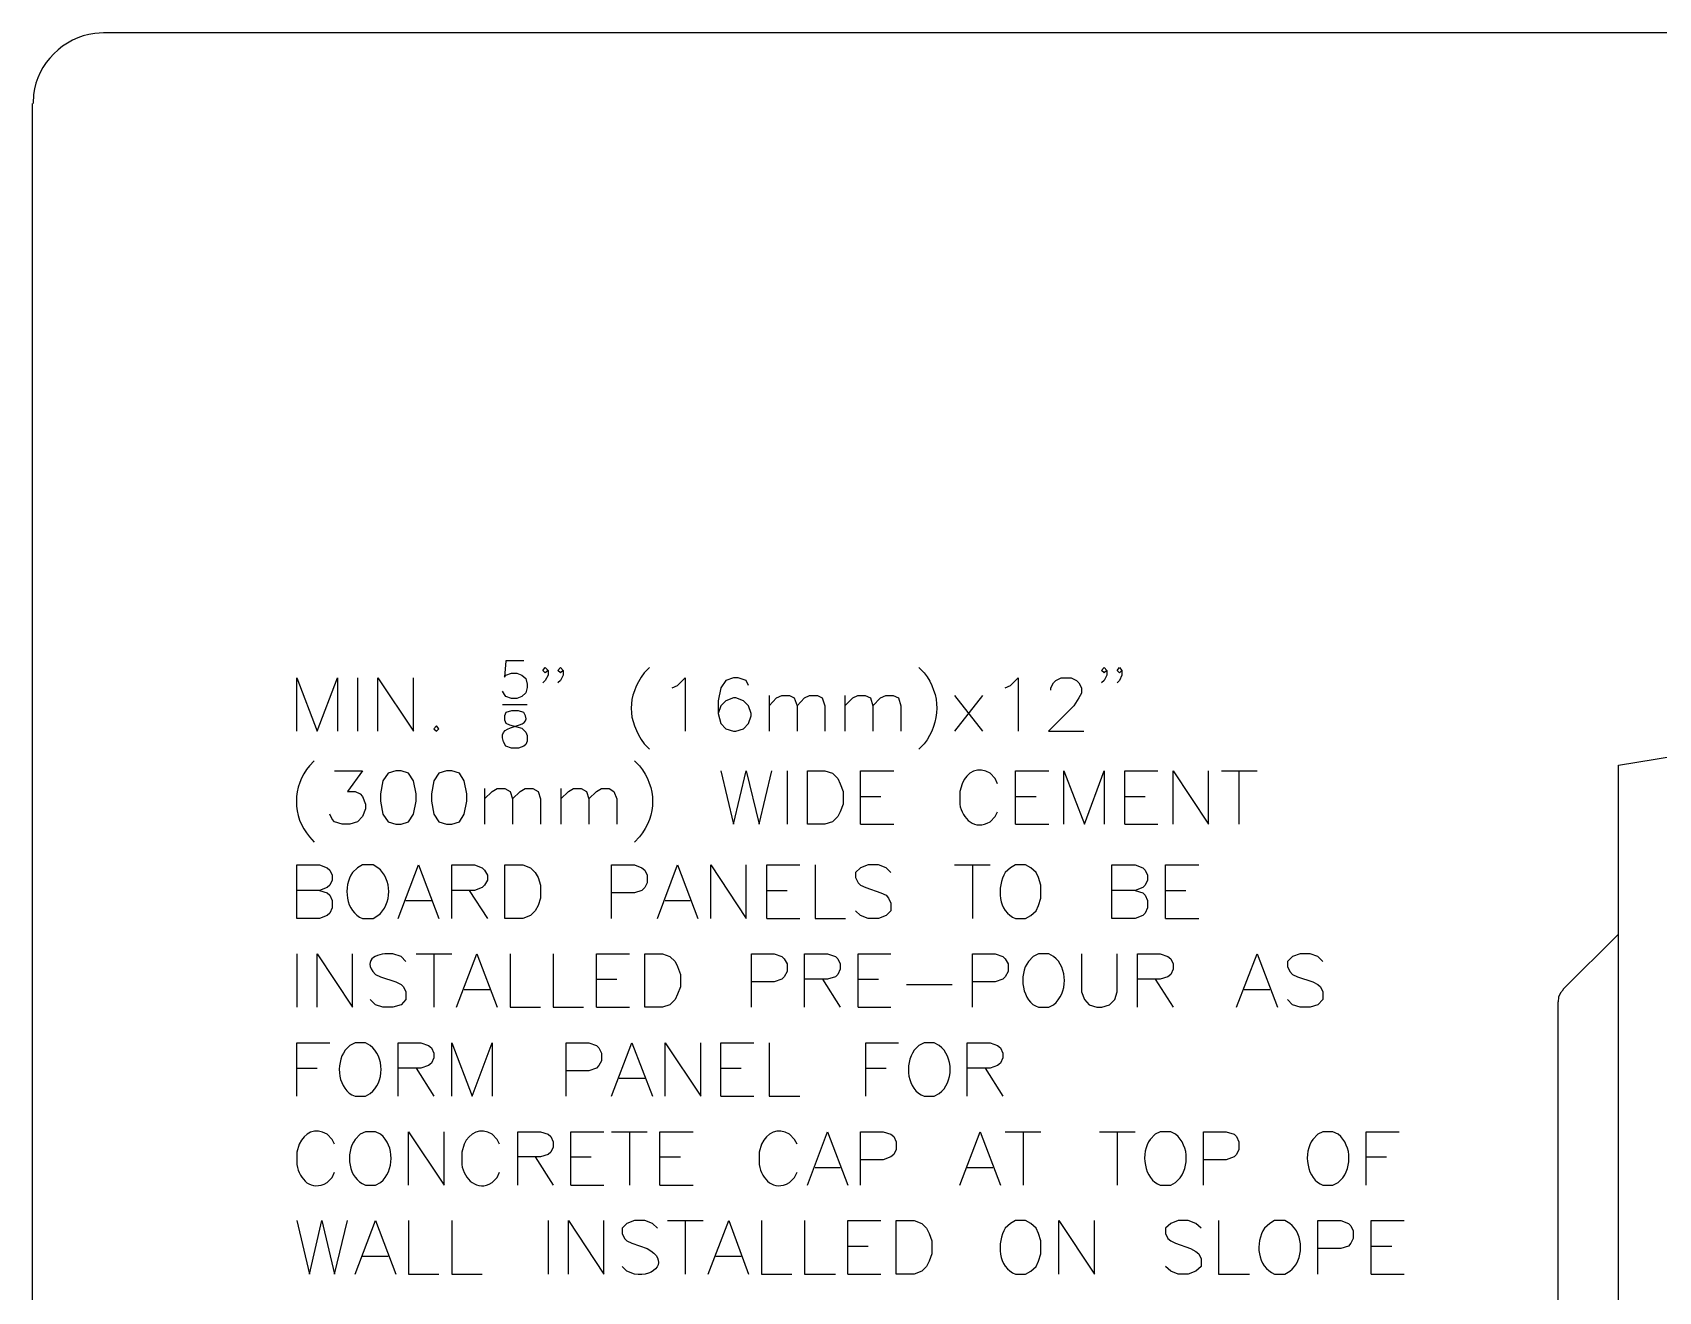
# Model space of a CAD drawing. Header units: millimetres. Extents: x 14 to 201, y 16 to 268.
# Drawn here: x 13.8 to 86.4, y 211.5 to 267.7 of the extents above; entities that cross this region are included whole.
import ezdxf

# ---------------------------------------------------------------- set-up
doc = ezdxf.new("R2010")
doc.units = ezdxf.units.MM
doc.layers.get('0').update_dxf_attribs({"linetype": 'CONTINUOUS'})

msp = doc.modelspace()

# ---------------------------------------------------------------- linework, layer by layer
at = {"color": 0}
for p, q in [((17.0174, 267.695), (16.6164, 267.674)), ((17.0174, 267.716), (198.121, 267.716)), ((13.8851, 264.943), (13.8644, 264.541)), ((13.8424, 55.4136), (13.8424, 264.541)), ((34.9677, 239.67), (34.9043, 238.951)), ((35.771, 239.67), (34.9677, 239.67)), ((25.6329, 236.538), (25.6329, 238.908)), ((25.6329, 238.908), (26.5424, 236.538)), ((26.5424, 236.538), (27.4533, 238.908)), ((27.4533, 238.908), (27.4533, 236.538)), ((28.3421, 238.908), (28.3421, 236.538)), ((29.253, 236.538), (29.253, 238.908)), ((29.253, 238.908), (30.8405, 236.538)), ((30.8405, 236.538), (30.8405, 238.908)), ((34.9043, 238.951), (34.9677, 239.034)), ((34.9677, 239.034), (35.2213, 239.12)), ((35.2213, 239.12), (35.4542, 239.12)), ((35.4542, 239.12), (35.687, 239.034)), ((35.687, 239.034), (35.8567, 238.887)), ((35.8567, 238.887), (35.9198, 238.633)), ((36.6187, 239.247), (36.7249, 239.373)), ((36.7249, 239.141), (36.6187, 239.247)), ((36.7249, 238.803), (36.6187, 238.697)), ((36.7249, 239.373), (36.8515, 239.247)), ((36.8515, 239.247), (36.7249, 239.141)), ((36.8515, 239.034), (36.7249, 238.803)), ((36.8515, 239.247), (36.8515, 239.034)), ((37.2953, 239.247), (37.4015, 239.373)), ((37.4015, 239.141), (37.2953, 239.247)), ((37.4015, 238.803), (37.2953, 238.697)), ((37.4015, 239.373), (37.5281, 239.247)), ((37.5281, 239.247), (37.4015, 239.141)), ((37.5281, 239.034), (37.4015, 238.803)), ((37.5281, 239.247), (37.5281, 239.034)), ((41.3812, 239.373), (41.1484, 239.141)), ((42.6297, 238.57), (42.9687, 238.908)), ((42.9687, 238.908), (42.9687, 236.538)), ((44.789, 238.803), (44.5562, 238.464)), ((45.128, 238.908), (44.789, 238.803)), ((45.339, 238.908), (45.128, 238.908)), ((45.6985, 238.803), (45.339, 238.908)), ((45.8047, 238.57), (45.6985, 238.803)), ((53.4031, 239.373), (53.636, 239.141)), ((57.489, 238.57), (57.828, 238.908)), ((57.828, 238.908), (57.828, 236.538)), ((59.4155, 238.697), (59.5203, 238.803)), ((59.5203, 238.803), (59.7531, 238.908)), ((59.7531, 238.908), (60.1984, 238.908)), ((60.1984, 238.908), (60.4312, 238.803)), ((60.4312, 238.803), (60.5374, 238.697)), ((61.5527, 239.247), (61.6797, 239.373)), ((61.6797, 239.141), (61.5527, 239.247)), ((61.6797, 238.803), (61.5527, 238.697)), ((61.6797, 239.373), (61.7859, 239.247)), ((61.7859, 239.247), (61.6797, 239.141)), ((61.7859, 239.034), (61.6797, 238.803)), ((61.7859, 239.247), (61.7859, 239.034)), ((62.2515, 239.247), (62.3577, 239.373)), ((62.3577, 239.141), (62.2515, 239.247)), ((62.3577, 238.803), (62.2515, 238.697)), ((62.3577, 239.373), (62.4625, 239.247)), ((62.4625, 239.247), (62.3577, 239.141)), ((62.4625, 239.034), (62.3577, 238.803)), ((62.4625, 239.247), (62.4625, 239.034)), ((34.9043, 238.168), (34.8189, 238.315)), ((34.9677, 238.082), (34.9043, 238.168)), ((35.2213, 237.998), (34.9677, 238.082)), ((35.687, 238.082), (35.4542, 237.998)), ((35.8567, 238.252), (35.687, 238.082)), ((35.9198, 238.485), (35.8567, 238.252)), ((35.9198, 238.633), (35.9198, 238.485)), ((42.3968, 238.464), (42.6297, 238.57)), ((44.5562, 238.464), (44.45, 237.892)), ((46.7155, 238.125), (46.7155, 236.538)), ((47.0531, 238.019), (47.286, 238.125)), ((47.286, 238.125), (47.625, 238.125)), ((47.625, 238.125), (47.8374, 238.019)), ((48.303, 238.019), (48.514, 238.125)), ((48.514, 238.125), (48.8735, 238.125)), ((48.8735, 238.125), (49.0859, 238.019)), ((50.1015, 238.125), (50.1015, 236.538)), ((50.461, 238.019), (50.6734, 238.125)), ((50.6734, 238.125), (51.0124, 238.125)), ((51.0124, 238.125), (51.2452, 238.019)), ((51.689, 238.019), (51.9218, 238.125)), ((51.9218, 238.125), (52.2609, 238.125)), ((52.2609, 238.125), (52.4937, 238.019)), ((54.9906, 238.125), (56.2405, 236.538)), ((56.2405, 238.125), (54.9906, 236.538)), ((57.2562, 238.464), (57.489, 238.57)), ((59.2875, 238.464), (59.4155, 238.697)), ((59.2875, 238.358), (59.2875, 238.464)), ((60.5374, 238.697), (60.664, 238.464)), ((60.664, 238.231), (60.5374, 238.019)), ((60.664, 238.464), (60.664, 238.231)), ((34.8189, 237.722), (35.9198, 237.722)), ((34.9677, 237.363), (34.9043, 237.216)), ((35.2213, 237.447), (34.9677, 237.363)), ((35.4542, 237.998), (35.2213, 237.998)), ((35.5381, 237.447), (35.2213, 237.447)), ((35.771, 237.363), (35.5381, 237.447)), ((44.45, 237.892), (44.45, 237.32)), ((44.5562, 237.659), (44.45, 237.32)), ((44.45, 237.32), (44.5562, 236.877)), ((44.789, 237.892), (44.5562, 237.659)), ((45.128, 238.019), (44.789, 237.892)), ((45.2328, 238.019), (45.128, 238.019)), ((45.5718, 237.892), (45.2328, 238.019)), ((45.8047, 237.659), (45.5718, 237.892)), ((45.9109, 237.32), (45.8047, 237.659)), ((45.9109, 237.216), (45.9109, 237.32)), ((46.7155, 237.659), (47.0531, 238.019)), ((47.8374, 238.019), (47.964, 237.659)), ((47.964, 237.659), (48.303, 238.019)), ((47.964, 237.659), (47.964, 236.538)), ((49.0859, 238.019), (49.2125, 237.659)), ((49.2125, 237.659), (49.2125, 236.538)), ((50.1015, 237.659), (50.461, 238.019)), ((51.2452, 238.019), (51.35, 237.659)), ((51.35, 237.659), (51.689, 238.019)), ((51.35, 237.659), (51.35, 236.538)), ((52.4937, 238.019), (52.5999, 237.659)), ((52.5999, 237.659), (52.5999, 236.538)), ((60.325, 237.659), (59.1827, 236.538)), ((60.5374, 238.019), (60.325, 237.659)), ((31.8768, 236.77), (31.75, 236.644)), ((31.75, 236.644), (31.8768, 236.538)), ((31.9829, 236.644), (31.8768, 236.77)), ((31.8768, 236.538), (31.9829, 236.644)), ((34.9043, 237.216), (34.9043, 237.046)), ((34.9043, 237.046), (34.9677, 236.897)), ((34.9677, 236.897), (35.1372, 236.813)), ((35.1372, 236.813), (35.4542, 236.728)), ((35.4542, 236.728), (35.687, 236.664)), ((35.687, 236.664), (35.8567, 236.495)), ((44.5562, 236.877), (44.789, 236.644)), ((44.789, 236.644), (45.128, 236.538)), ((45.2328, 236.538), (45.5718, 236.644)), ((45.5718, 236.644), (45.8047, 236.877)), ((45.8047, 236.877), (45.9109, 237.216)), ((35.2213, 235.776), (34.9677, 235.859)), ((35.771, 235.859), (35.5381, 235.776)), ((35.8567, 235.945), (35.771, 235.859)), ((35.8567, 236.495), (35.9198, 236.347)), ((35.9198, 236.092), (35.8567, 235.945)), ((35.9198, 236.347), (35.9198, 236.092)), ((41.1484, 235.966), (41.3812, 235.733)), ((45.128, 236.538), (45.2328, 236.538)), ((53.636, 235.966), (53.4031, 235.733)), ((59.1827, 236.538), (60.7702, 236.538)), ((26.4156, 235.204), (26.2048, 234.993)), ((35.5381, 235.776), (35.2213, 235.776)), ((40.7031, 235.204), (40.936, 234.993)), ((27.3265, 234.76), (28.575, 234.76)), ((28.575, 234.76), (27.897, 233.849)), ((29.7174, 234.654), (29.4845, 234.315)), ((30.0564, 234.76), (29.7174, 234.654)), ((30.2893, 234.76), (30.0564, 234.76)), ((30.6283, 234.654), (30.2893, 234.76)), ((30.8405, 234.315), (30.6283, 234.654)), ((31.9829, 234.654), (31.75, 234.315)), ((32.3219, 234.76), (31.9829, 234.654)), ((32.5548, 234.76), (32.3219, 234.76)), ((32.8924, 234.654), (32.5548, 234.76)), ((33.1046, 234.315), (32.8924, 234.654)), ((44.5562, 234.76), (45.128, 232.388)), ((45.128, 232.388), (45.6985, 234.76)), ((45.6985, 234.76), (46.2703, 232.388)), ((46.2703, 232.388), (46.8422, 234.76)), ((47.5188, 234.76), (47.5188, 232.388)), ((48.4297, 232.388), (48.4297, 234.76)), ((48.4297, 234.76), (49.2125, 234.76)), ((49.2125, 234.76), (49.5515, 234.654)), ((49.5515, 234.654), (49.7844, 234.421)), ((49.7844, 234.421), (49.8905, 234.188)), ((50.8, 232.388), (50.8, 234.76)), ((50.8, 234.76), (52.2813, 234.76)), ((56.811, 234.421), (56.5781, 234.654)), ((56.9172, 234.188), (56.811, 234.421)), ((57.7219, 232.388), (57.7219, 234.76)), ((57.7219, 234.76), (59.2032, 234.76)), ((59.8798, 232.388), (59.8798, 234.76)), ((59.8798, 234.76), (60.7907, 232.388)), ((60.7907, 232.388), (61.6797, 234.76)), ((61.6797, 234.76), (61.6797, 232.388)), ((62.5905, 232.388), (62.5905, 234.76)), ((62.5905, 234.76), (64.0719, 234.76)), ((64.7485, 232.388), (64.7485, 234.76)), ((64.7485, 234.76), (66.336, 232.388)), ((66.336, 232.388), (66.336, 234.76)), ((66.9078, 234.76), (68.4953, 234.76)), ((67.6906, 234.76), (67.6906, 232.388)), ((27.897, 233.849), (28.236, 233.849)), ((28.236, 233.849), (28.4689, 233.743)), ((28.4689, 233.743), (28.575, 233.616)), ((29.4845, 234.315), (29.3798, 233.743)), ((29.3798, 233.743), (29.3798, 233.405)), ((30.9673, 233.743), (30.8405, 234.315)), ((30.9673, 233.405), (30.9673, 233.743)), ((31.75, 234.315), (31.6439, 233.743)), ((31.6439, 233.743), (31.6439, 233.405)), ((33.2314, 233.743), (33.1046, 234.315)), ((33.2314, 233.405), (33.2314, 233.743)), ((34.0155, 233.976), (34.0155, 232.388)), ((34.0155, 233.511), (34.3531, 233.849)), ((34.3531, 233.849), (34.586, 233.976)), ((34.586, 233.976), (34.925, 233.976)), ((34.925, 233.976), (35.1579, 233.849)), ((35.1579, 233.849), (35.264, 233.511)), ((35.264, 233.511), (35.603, 233.849)), ((35.603, 233.849), (35.8345, 233.976)), ((35.8345, 233.976), (36.1735, 233.976)), ((36.1735, 233.976), (36.4063, 233.849)), ((36.4063, 233.849), (36.5125, 233.511)), ((37.422, 233.976), (37.422, 232.388)), ((37.422, 233.511), (37.761, 233.849)), ((37.761, 233.849), (37.9938, 233.976)), ((37.9938, 233.976), (38.3328, 233.976)), ((38.3328, 233.976), (38.5657, 233.849)), ((38.5657, 233.849), (38.6719, 233.511)), ((38.6719, 233.511), (39.0095, 233.849)), ((39.0095, 233.849), (39.2423, 233.976)), ((39.2423, 233.976), (39.5813, 233.976)), ((39.5813, 233.976), (39.7937, 233.849)), ((39.7937, 233.849), (39.9203, 233.511)), ((49.8905, 234.188), (50.0172, 233.849)), ((50.0172, 233.849), (50.0172, 233.279)), ((55.3297, 234.188), (55.2235, 233.849)), ((55.2235, 233.849), (55.2235, 233.279)), ((28.575, 233.616), (28.7018, 233.279)), ((28.7018, 233.066), (28.575, 232.727)), ((28.7018, 233.279), (28.7018, 233.066)), ((29.3798, 233.405), (29.4845, 232.833)), ((30.8405, 232.833), (30.9673, 233.405)), ((31.6439, 233.405), (31.75, 232.833)), ((33.1046, 232.833), (33.2314, 233.405)), ((35.264, 233.511), (35.264, 232.388)), ((36.5125, 233.511), (36.5125, 232.388)), ((38.6719, 233.511), (38.6719, 232.388)), ((39.9203, 233.511), (39.9203, 232.388)), ((50.0172, 233.279), (49.8905, 232.94)), ((50.8, 233.616), (51.7095, 233.616)), ((57.7219, 233.616), (58.6313, 233.616)), ((62.5905, 233.616), (63.5, 233.616)), ((27.2204, 232.601), (27.1143, 232.833)), ((27.3265, 232.494), (27.2204, 232.601)), ((27.6655, 232.388), (27.3265, 232.494)), ((28.0031, 232.388), (27.6655, 232.388)), ((28.3421, 232.494), (28.0031, 232.388)), ((28.575, 232.727), (28.3421, 232.494)), ((29.4845, 232.833), (29.7174, 232.494)), ((29.7174, 232.494), (30.0564, 232.388)), ((30.0564, 232.388), (30.2893, 232.388)), ((30.2893, 232.388), (30.6283, 232.494)), ((30.6283, 232.494), (30.8405, 232.833)), ((31.75, 232.833), (31.9829, 232.494)), ((31.9829, 232.494), (32.3219, 232.388)), ((32.3219, 232.388), (32.5548, 232.388)), ((32.5548, 232.388), (32.8924, 232.494)), ((32.8924, 232.494), (33.1046, 232.833)), ((49.2125, 232.388), (48.4297, 232.388)), ((49.5515, 232.494), (49.2125, 232.388)), ((49.7844, 232.727), (49.5515, 232.494)), ((49.8905, 232.94), (49.7844, 232.727)), ((50.8, 232.388), (52.2813, 232.388)), ((56.5781, 232.494), (56.811, 232.727)), ((56.811, 232.727), (56.9172, 232.94)), ((57.7219, 232.388), (59.2032, 232.388)), ((62.5905, 232.388), (64.0719, 232.388)), ((26.2048, 231.818), (26.4156, 231.585)), ((40.936, 231.818), (40.7031, 231.585)), ((25.6329, 228.177), (25.6329, 230.568)), ((25.6329, 230.568), (26.6485, 230.568)), ((26.6485, 230.568), (26.9875, 230.441)), ((26.9875, 230.441), (27.1143, 230.336)), ((27.1143, 230.336), (27.2204, 230.104)), ((27.2204, 230.104), (27.2204, 229.891)), ((28.3421, 230.441), (28.1299, 230.23)), ((28.575, 230.568), (28.3421, 230.441)), ((29.0408, 230.568), (28.575, 230.568)), ((29.253, 230.441), (29.0408, 230.568)), ((30.1625, 228.177), (31.072, 230.568)), ((31.072, 230.568), (31.9829, 228.177)), ((32.5548, 228.177), (32.5548, 230.568)), ((32.5548, 230.568), (33.5704, 230.568)), ((33.5704, 230.568), (33.9094, 230.441)), ((33.9094, 230.441), (34.0155, 230.336)), ((34.0155, 230.336), (34.1423, 230.104)), ((34.1423, 230.104), (34.1423, 229.891)), ((34.925, 228.177), (34.925, 230.568)), ((34.925, 230.568), (35.7297, 230.568)), ((35.7297, 230.568), (36.0673, 230.441)), ((36.0673, 230.441), (36.2797, 230.23)), ((36.2797, 230.23), (36.4063, 229.997)), ((39.6875, 228.177), (39.6875, 230.568)), ((39.6875, 230.568), (40.7031, 230.568)), ((40.7031, 230.568), (41.0422, 230.441)), ((41.0422, 230.441), (41.1688, 230.336)), ((41.1688, 230.336), (41.275, 230.104)), ((41.275, 230.104), (41.275, 229.765)), ((41.7407, 228.177), (42.6297, 230.568)), ((42.6297, 230.568), (43.5405, 228.177)), ((44.111, 228.177), (44.111, 230.568)), ((44.111, 230.568), (45.6985, 228.177)), ((45.6985, 228.177), (45.6985, 230.568)), ((46.6094, 228.177), (46.6094, 230.568)), ((46.6094, 230.568), (48.0907, 230.568)), ((48.7673, 230.568), (48.7673, 228.177)), ((50.8, 230.441), (50.5672, 230.23)), ((50.5672, 230.23), (50.5672, 229.997)), ((51.139, 230.568), (50.8, 230.441)), ((51.6047, 230.568), (51.139, 230.568)), ((51.9423, 230.441), (51.6047, 230.568)), ((52.1547, 230.23), (51.9423, 230.441)), ((54.9906, 230.568), (56.5781, 230.568)), ((55.7953, 230.568), (55.7953, 228.177)), ((57.489, 230.441), (57.2562, 230.23)), ((57.7219, 230.568), (57.489, 230.441)), ((58.1656, 230.568), (57.7219, 230.568)), ((58.3985, 230.441), (58.1656, 230.568)), ((58.6313, 230.23), (58.3985, 230.441)), ((58.7375, 229.997), (58.6313, 230.23)), ((62.0187, 228.177), (62.0187, 230.568)), ((62.0187, 230.568), (63.0548, 230.568)), ((63.0548, 230.568), (63.3938, 230.441)), ((63.3938, 230.441), (63.5, 230.336)), ((63.5, 230.336), (63.6062, 230.104)), ((63.6062, 230.104), (63.6062, 229.891)), ((64.4095, 228.177), (64.4095, 230.568)), ((64.4095, 230.568), (65.8922, 230.568)), ((26.6485, 229.426), (25.6329, 229.426)), ((26.9875, 229.552), (26.6485, 229.426)), ((26.6485, 229.426), (26.9875, 229.319)), ((27.1143, 229.658), (26.9875, 229.552)), ((27.2204, 229.891), (27.1143, 229.658)), ((33.5704, 229.426), (32.5548, 229.426)), ((33.3375, 229.426), (34.1423, 228.177)), ((33.9094, 229.552), (33.5704, 229.426)), ((34.0155, 229.658), (33.9094, 229.552)), ((34.1423, 229.891), (34.0155, 229.658)), ((36.4063, 229.997), (36.5125, 229.658)), ((36.5125, 229.658), (36.5125, 229.086)), ((41.0422, 229.426), (40.7031, 229.319)), ((41.1688, 229.552), (41.0422, 229.426)), ((41.275, 229.765), (41.1688, 229.552)), ((46.6094, 229.426), (47.5188, 229.426)), ((50.5672, 229.997), (50.6938, 229.765)), ((50.6938, 229.765), (50.8, 229.658)), ((50.8, 229.658), (51.0328, 229.552)), ((51.0328, 229.552), (51.7095, 229.319)), ((58.8437, 229.658), (58.7375, 229.997)), ((58.8437, 229.086), (58.8437, 229.658)), ((63.0548, 229.426), (62.0187, 229.426)), ((63.3938, 229.552), (63.0548, 229.426)), ((63.0548, 229.426), (63.3938, 229.319)), ((63.5, 229.658), (63.3938, 229.552)), ((63.6062, 229.891), (63.5, 229.658)), ((64.4095, 229.426), (65.3203, 229.426)), ((26.9875, 229.319), (27.1143, 229.213)), ((27.1143, 229.213), (27.2204, 228.98)), ((27.2204, 228.643), (27.1143, 228.41)), ((27.2204, 228.98), (27.2204, 228.643)), ((30.5015, 228.98), (31.6439, 228.98)), ((36.4063, 228.749), (36.2797, 228.516)), ((36.5125, 229.086), (36.4063, 228.749)), ((40.7031, 229.319), (39.6875, 229.319)), ((42.0797, 228.98), (43.2015, 228.98)), ((51.7095, 229.319), (51.9423, 229.213)), ((51.9423, 229.213), (52.0485, 229.086)), ((52.0485, 229.086), (52.1547, 228.854)), ((52.1547, 228.854), (52.1547, 228.516)), ((58.6313, 228.516), (58.7375, 228.749)), ((58.7375, 228.749), (58.8437, 229.086)), ((63.3938, 229.319), (63.5, 229.213)), ((63.5, 229.213), (63.6062, 228.98)), ((63.6062, 228.643), (63.5, 228.41)), ((63.6062, 228.98), (63.6062, 228.643)), ((26.6485, 228.177), (25.6329, 228.177)), ((26.9875, 228.304), (26.6485, 228.177)), ((27.1143, 228.41), (26.9875, 228.304)), ((28.575, 228.177), (29.0408, 228.177)), ((29.0408, 228.177), (29.253, 228.304)), ((35.7297, 228.177), (34.925, 228.177)), ((36.0673, 228.304), (35.7297, 228.177)), ((36.2797, 228.516), (36.0673, 228.304)), ((46.6094, 228.177), (48.0907, 228.177)), ((48.7673, 228.177), (50.122, 228.177)), ((50.8, 228.304), (50.5672, 228.516)), ((51.139, 228.177), (50.8, 228.304)), ((51.6047, 228.177), (51.139, 228.177)), ((51.9423, 228.304), (51.6047, 228.177)), ((52.1547, 228.516), (51.9423, 228.304)), ((57.7219, 228.177), (58.1656, 228.177)), ((58.1656, 228.177), (58.3985, 228.304)), ((58.3985, 228.304), (58.6313, 228.516)), ((63.0548, 228.177), (62.0187, 228.177)), ((63.3938, 228.304), (63.0548, 228.177)), ((63.5, 228.41), (63.3938, 228.304)), ((64.4095, 228.177), (65.8922, 228.177)), ((25.6329, 226.59), (25.6329, 224.218)), ((26.5424, 224.218), (26.5424, 226.59)), ((26.5424, 226.59), (28.1299, 224.218)), ((28.1299, 224.218), (28.1299, 226.59)), ((30.2893, 226.483), (29.9296, 226.59)), ((30.5015, 226.251), (30.2893, 226.483)), ((30.9673, 226.59), (32.5548, 226.59)), ((31.75, 226.59), (31.75, 224.218)), ((32.7656, 224.218), (33.6765, 226.59)), ((33.6765, 226.59), (34.586, 224.218)), ((35.1579, 226.59), (35.1579, 224.218)), ((37.0844, 226.59), (37.0844, 224.218)), ((39.0095, 224.218), (39.0095, 226.59)), ((39.0095, 226.59), (40.4922, 226.59)), ((41.1688, 224.218), (41.1688, 226.59)), ((41.1688, 226.59), (41.953, 226.59)), ((41.953, 226.59), (42.2906, 226.483)), ((42.2906, 226.483), (42.5235, 226.251)), ((45.9313, 224.218), (45.9313, 226.59)), ((45.9313, 226.59), (46.947, 226.59)), ((46.947, 226.59), (47.286, 226.483)), ((47.286, 226.483), (47.3922, 226.377)), ((48.303, 224.218), (48.303, 226.59)), ((48.303, 226.59), (49.3187, 226.59)), ((49.3187, 226.59), (49.6782, 226.483)), ((49.6782, 226.483), (49.7844, 226.377)), ((50.6938, 224.218), (50.6938, 226.59)), ((50.6938, 226.59), (52.1547, 226.59)), ((55.7953, 224.218), (55.7953, 226.59)), ((55.7953, 226.59), (56.811, 226.59)), ((56.811, 226.59), (57.15, 226.483)), ((57.15, 226.483), (57.2562, 226.377)), ((58.5047, 226.483), (58.2923, 226.251)), ((58.7375, 226.59), (58.5047, 226.483)), ((59.2032, 226.59), (58.7375, 226.59)), ((59.4155, 226.483), (59.2032, 226.59)), ((60.664, 226.59), (60.664, 224.896)), ((62.2515, 224.896), (62.2515, 226.59)), ((63.161, 224.218), (63.161, 226.59)), ((63.161, 226.59), (64.178, 226.59)), ((64.178, 226.59), (64.5156, 226.483)), ((64.5156, 226.483), (64.6423, 226.377)), ((67.5845, 224.218), (68.4953, 226.59)), ((68.4953, 226.59), (69.4048, 224.218)), ((70.0828, 226.483), (69.85, 226.251)), ((70.4219, 226.59), (70.0828, 226.483)), ((70.8656, 226.59), (70.4219, 226.59)), ((71.2047, 226.483), (70.8656, 226.59)), ((71.4375, 226.251), (71.2047, 226.483)), ((42.5235, 226.251), (42.6297, 226.038)), ((42.6297, 226.038), (42.7563, 225.679)), ((47.3922, 226.377), (47.5188, 226.144)), ((47.5188, 225.805), (47.3922, 225.574)), ((47.5188, 226.144), (47.5188, 225.805)), ((49.7844, 226.377), (49.8905, 226.144)), ((49.8905, 225.911), (49.7844, 225.679)), ((49.8905, 226.144), (49.8905, 225.911)), ((57.2562, 226.377), (57.3828, 226.144)), ((57.3828, 225.805), (57.2562, 225.574)), ((57.3828, 226.144), (57.3828, 225.805)), ((64.6423, 226.377), (64.7485, 226.144)), ((64.7485, 225.911), (64.6423, 225.679)), ((64.7485, 226.144), (64.7485, 225.911)), ((69.85, 226.251), (69.85, 226.038)), ((69.85, 226.038), (69.9562, 225.805)), ((69.9562, 225.805), (70.0828, 225.679)), ((29.1469, 225.679), (29.3798, 225.574)), ((29.3798, 225.574), (30.0564, 225.341)), ((30.0564, 225.341), (30.2893, 225.235)), ((30.2893, 225.235), (30.3954, 225.129)), ((30.3954, 225.129), (30.5015, 224.896)), ((33.1046, 225.002), (34.247, 225.002)), ((39.0095, 225.468), (39.9203, 225.468)), ((42.7563, 225.129), (42.6297, 224.79)), ((42.7563, 225.679), (42.7563, 225.129)), ((46.947, 225.341), (45.9313, 225.341)), ((47.286, 225.468), (46.947, 225.341)), ((47.3922, 225.574), (47.286, 225.468)), ((49.3187, 225.468), (48.303, 225.468)), ((49.1063, 225.468), (49.8905, 224.218)), ((49.6782, 225.574), (49.3187, 225.468)), ((49.7844, 225.679), (49.6782, 225.574)), ((50.6938, 225.468), (51.6047, 225.468)), ((52.8532, 225.235), (54.8845, 225.235)), ((56.811, 225.341), (55.7953, 225.341)), ((57.15, 225.468), (56.811, 225.341)), ((57.2562, 225.574), (57.15, 225.468)), ((64.178, 225.468), (63.161, 225.468)), ((63.9452, 225.468), (64.7485, 224.218)), ((64.5156, 225.574), (64.178, 225.468)), ((64.6423, 225.679), (64.5156, 225.574)), ((67.9235, 225.002), (69.0672, 225.002)), ((70.0828, 225.679), (70.2952, 225.574)), ((70.2952, 225.574), (70.9923, 225.341)), ((70.9923, 225.341), (71.2047, 225.235)), ((71.2047, 225.235), (71.3313, 225.129)), ((71.3313, 225.129), (71.4375, 224.896)), ((29.1469, 224.324), (28.914, 224.557)), ((29.4845, 224.218), (29.1469, 224.324)), ((30.2893, 224.324), (29.9296, 224.218)), ((30.5015, 224.557), (30.2893, 224.324)), ((30.5015, 224.896), (30.5015, 224.557)), ((42.2906, 224.324), (41.953, 224.218)), ((42.5235, 224.557), (42.2906, 224.324)), ((42.6297, 224.79), (42.5235, 224.557)), ((59.2032, 224.218), (59.4155, 224.324)), ((60.664, 224.896), (60.7907, 224.557)), ((60.7907, 224.557), (61.003, 224.324)), ((61.003, 224.324), (61.3406, 224.218)), ((61.5735, 224.218), (61.9125, 224.324)), ((61.9125, 224.324), (62.1453, 224.557)), ((62.1453, 224.557), (62.2515, 224.896)), ((70.0828, 224.324), (69.85, 224.557)), ((70.4219, 224.218), (70.0828, 224.324)), ((71.2047, 224.324), (70.8656, 224.218)), ((71.4375, 224.557), (71.2047, 224.324)), ((71.4375, 224.896), (71.4375, 224.557)), ((29.9296, 224.218), (29.4845, 224.218)), ((35.1579, 224.218), (36.5125, 224.218)), ((37.0844, 224.218), (38.439, 224.218)), ((39.0095, 224.218), (40.4922, 224.218)), ((41.953, 224.218), (41.1688, 224.218)), ((50.6938, 224.218), (52.1547, 224.218)), ((58.7375, 224.218), (59.2032, 224.218)), ((61.3406, 224.218), (61.5735, 224.218)), ((70.8656, 224.218), (70.4219, 224.218)), ((25.6329, 220.24), (25.6329, 222.63)), ((25.6329, 222.63), (27.1143, 222.63)), ((28.0031, 222.504), (27.7923, 222.293)), ((28.236, 222.63), (28.0031, 222.504)), ((28.7018, 222.63), (28.236, 222.63)), ((28.914, 222.504), (28.7018, 222.63)), ((30.1625, 220.24), (30.1625, 222.63)), ((30.1625, 222.63), (31.1781, 222.63)), ((31.1781, 222.63), (31.5171, 222.504)), ((31.5171, 222.504), (31.6439, 222.399)), ((31.6439, 222.399), (31.75, 222.166)), ((31.75, 222.166), (31.75, 221.954)), ((32.5548, 220.24), (32.5548, 222.63)), ((32.5548, 222.63), (33.4643, 220.24)), ((33.4643, 220.24), (34.3531, 222.63)), ((34.3531, 222.63), (34.3531, 220.24)), ((37.6548, 220.24), (37.6548, 222.63)), ((37.6548, 222.63), (38.6719, 222.63)), ((38.6719, 222.63), (39.0095, 222.504)), ((39.0095, 222.504), (39.1156, 222.399)), ((39.1156, 222.399), (39.2423, 222.166)), ((39.2423, 222.166), (39.2423, 221.827)), ((39.6875, 220.24), (40.597, 222.63)), ((40.597, 222.63), (41.5078, 220.24)), ((42.0797, 220.24), (42.0797, 222.63)), ((42.0797, 222.63), (43.6672, 220.24)), ((43.6672, 220.24), (43.6672, 222.63)), ((44.5562, 220.24), (44.5562, 222.63)), ((44.5562, 222.63), (46.0375, 222.63)), ((46.7155, 222.63), (46.7155, 220.24)), ((51.0328, 220.24), (51.0328, 222.63)), ((51.0328, 222.63), (52.4937, 222.63)), ((53.4031, 222.504), (53.1922, 222.293)), ((53.636, 222.63), (53.4031, 222.504)), ((54.0812, 222.63), (53.636, 222.63)), ((54.314, 222.504), (54.0812, 222.63)), ((55.5625, 220.24), (55.5625, 222.63)), ((55.5625, 222.63), (56.5781, 222.63)), ((56.5781, 222.63), (56.9172, 222.504)), ((56.9172, 222.504), (57.0438, 222.399)), ((57.0438, 222.399), (57.15, 222.166)), ((57.15, 222.166), (57.15, 221.954)), ((25.6329, 221.488), (26.5424, 221.488)), ((31.1781, 221.488), (30.1625, 221.488)), ((30.9673, 221.488), (31.75, 220.24)), ((31.5171, 221.615), (31.1781, 221.488)), ((31.6439, 221.721), (31.5171, 221.615)), ((31.75, 221.954), (31.6439, 221.721)), ((38.6719, 221.382), (37.6548, 221.382)), ((39.0095, 221.488), (38.6719, 221.382)), ((39.1156, 221.615), (39.0095, 221.488)), ((39.2423, 221.827), (39.1156, 221.615)), ((44.5562, 221.488), (45.4656, 221.488)), ((51.0328, 221.488), (51.9423, 221.488)), ((56.5781, 221.488), (55.5625, 221.488)), ((56.3672, 221.488), (57.15, 220.24)), ((56.9172, 221.615), (56.5781, 221.488)), ((57.0438, 221.721), (56.9172, 221.615)), ((57.15, 221.954), (57.0438, 221.721)), ((40.0265, 221.043), (41.1688, 221.043)), ((28.236, 220.24), (28.7018, 220.24)), ((28.7018, 220.24), (28.914, 220.366)), ((44.5562, 220.24), (46.0375, 220.24)), ((46.7155, 220.24), (48.0907, 220.24)), ((53.636, 220.24), (54.0812, 220.24)), ((54.0812, 220.24), (54.314, 220.366)), ((27.2204, 218.313), (26.9875, 218.546)), ((28.4689, 218.546), (28.236, 218.313)), ((28.7018, 218.652), (28.4689, 218.546)), ((29.1469, 218.652), (28.7018, 218.652)), ((29.3798, 218.546), (29.1469, 218.652)), ((30.6283, 216.28), (30.6283, 218.652)), ((30.6283, 218.652), (32.2158, 216.28)), ((32.2158, 216.28), (32.2158, 218.652)), ((34.586, 218.313), (34.3531, 218.546)), ((35.4969, 216.28), (35.4969, 218.652)), ((35.4969, 218.652), (36.5125, 218.652)), ((36.5125, 218.652), (36.8515, 218.546)), ((36.8515, 218.546), (36.9782, 218.44)), ((36.9782, 218.44), (37.0844, 218.207)), ((37.8672, 216.28), (37.8672, 218.652)), ((37.8672, 218.652), (39.3485, 218.652)), ((39.6875, 218.652), (41.275, 218.652)), ((40.4922, 218.652), (40.4922, 216.28)), ((41.8469, 216.28), (41.8469, 218.652)), ((41.8469, 218.652), (43.3282, 218.652)), ((47.8578, 218.313), (47.625, 218.546)), ((48.4297, 216.28), (49.3187, 218.652)), ((49.3187, 218.652), (50.2281, 216.28)), ((50.8, 216.28), (50.8, 218.652)), ((50.8, 218.652), (51.8156, 218.652)), ((51.8156, 218.652), (52.1547, 218.546)), ((52.1547, 218.546), (52.2813, 218.44)), ((52.2813, 218.44), (52.3875, 218.207)), ((55.2235, 216.28), (56.1344, 218.652)), ((56.1344, 218.652), (57.0438, 216.28)), ((57.2562, 218.652), (58.8437, 218.652)), ((58.0595, 218.652), (58.0595, 216.28)), ((61.4673, 218.652), (63.0548, 218.652)), ((62.2515, 218.652), (62.2515, 216.28)), ((63.9452, 218.546), (63.7328, 218.313)), ((64.178, 218.652), (63.9452, 218.546)), ((64.6423, 218.652), (64.178, 218.652)), ((64.8547, 218.546), (64.6423, 218.652)), ((66.1031, 216.28), (66.1031, 218.652)), ((66.1031, 218.652), (67.1202, 218.652)), ((67.1202, 218.652), (67.4797, 218.546)), ((67.4797, 218.546), (67.5845, 218.44)), ((67.5845, 218.44), (67.6906, 218.207)), ((71.2047, 218.546), (70.9923, 218.313)), ((71.4375, 218.652), (71.2047, 218.546)), ((71.8827, 218.652), (71.4375, 218.652)), ((72.1155, 218.546), (71.8827, 218.652)), ((73.364, 216.28), (73.364, 218.652)), ((73.364, 218.652), (74.8453, 218.652)), ((25.739, 218.101), (25.6329, 217.741)), ((25.6329, 217.741), (25.6329, 217.191)), ((27.3265, 218.101), (27.2204, 218.313)), ((33.1046, 218.101), (32.9985, 217.741)), ((32.9985, 217.741), (32.9985, 217.191)), ((34.6921, 218.101), (34.586, 218.313)), ((36.9782, 217.741), (36.8515, 217.636)), ((37.0844, 217.974), (36.9782, 217.741)), ((37.0844, 218.207), (37.0844, 217.974)), ((46.3765, 218.101), (46.2703, 217.741)), ((46.2703, 217.741), (46.2703, 217.191)), ((47.964, 218.101), (47.8578, 218.313)), ((52.3875, 217.868), (52.2813, 217.636)), ((52.3875, 218.207), (52.3875, 217.868)), ((67.6906, 217.868), (67.5845, 217.636)), ((67.6906, 218.207), (67.6906, 217.868)), ((36.5125, 217.53), (35.4969, 217.53)), ((36.2797, 217.53), (37.0844, 216.28)), ((36.8515, 217.636), (36.5125, 217.53)), ((37.8672, 217.53), (38.778, 217.53)), ((41.8469, 217.53), (42.7563, 217.53)), ((48.7673, 217.065), (49.8905, 217.065)), ((51.8156, 217.404), (50.8, 217.404)), ((52.1547, 217.53), (51.8156, 217.404)), ((52.2813, 217.636), (52.1547, 217.53)), ((55.5625, 217.065), (56.7048, 217.065)), ((67.1202, 217.404), (66.1031, 217.404)), ((67.4797, 217.53), (67.1202, 217.404)), ((67.5845, 217.636), (67.4797, 217.53)), ((73.364, 217.53), (74.2735, 217.53)), ((26.9875, 216.386), (27.2204, 216.619)), ((27.2204, 216.619), (27.3265, 216.852)), ((28.7018, 216.28), (29.1469, 216.28)), ((29.1469, 216.28), (29.3798, 216.386)), ((34.3531, 216.386), (34.586, 216.619)), ((34.586, 216.619), (34.6921, 216.852)), ((37.8672, 216.28), (39.3485, 216.28)), ((41.8469, 216.28), (43.3282, 216.28)), ((47.625, 216.386), (47.8578, 216.619)), ((47.8578, 216.619), (47.964, 216.852)), ((64.178, 216.28), (64.6423, 216.28)), ((64.6423, 216.28), (64.8547, 216.386)), ((71.4375, 216.28), (71.8827, 216.28)), ((71.8827, 216.28), (72.1155, 216.386)), ((25.6329, 214.693), (26.2048, 212.302)), ((26.2048, 212.302), (26.7546, 214.693)), ((26.7546, 214.693), (27.3265, 212.302)), ((27.3265, 212.302), (27.897, 214.693)), ((28.236, 212.302), (29.1469, 214.693)), ((29.1469, 214.693), (30.0564, 212.302)), ((30.6283, 214.693), (30.6283, 212.302)), ((32.5548, 214.693), (32.5548, 212.302)), ((36.8515, 214.693), (36.8515, 212.302)), ((37.761, 212.302), (37.761, 214.693)), ((37.761, 214.693), (39.3485, 212.302)), ((39.3485, 212.302), (39.3485, 214.693)), ((40.3655, 214.566), (40.1532, 214.355)), ((40.1532, 214.355), (40.1532, 214.122)), ((40.1532, 214.122), (40.2594, 213.89)), ((40.7031, 214.693), (40.3655, 214.566)), ((41.1688, 214.693), (40.7031, 214.693)), ((41.5078, 214.566), (41.1688, 214.693)), ((41.7407, 214.355), (41.5078, 214.566)), ((42.1845, 214.693), (43.772, 214.693)), ((42.9687, 214.693), (42.9687, 212.302)), ((44.0048, 212.302), (44.9157, 214.693)), ((44.9157, 214.693), (45.8047, 212.302)), ((46.3765, 214.693), (46.3765, 212.302)), ((48.303, 214.693), (48.303, 212.302)), ((50.2281, 212.302), (50.2281, 214.693)), ((50.2281, 214.693), (51.7095, 214.693)), ((52.3875, 212.302), (52.3875, 214.693)), ((52.3875, 214.693), (53.1922, 214.693)), ((53.1922, 214.693), (53.5298, 214.566)), ((53.5298, 214.566), (53.7422, 214.355)), ((53.7422, 214.355), (53.8688, 214.122)), ((53.8688, 214.122), (53.975, 213.783)), ((57.489, 214.566), (57.2562, 214.355)), ((57.7219, 214.693), (57.489, 214.566)), ((58.1656, 214.693), (57.7219, 214.693)), ((58.3985, 214.566), (58.1656, 214.693)), ((58.6313, 214.355), (58.3985, 214.566)), ((58.7375, 214.122), (58.6313, 214.355)), ((58.8437, 213.783), (58.7375, 214.122)), ((59.647, 212.302), (59.647, 214.693)), ((59.647, 214.693), (61.2345, 212.302)), ((61.2345, 212.302), (61.2345, 214.693)), ((64.6423, 214.566), (64.4095, 214.355)), ((64.4095, 214.355), (64.4095, 214.122)), ((64.4095, 214.122), (64.5156, 213.89)), ((64.9813, 214.693), (64.6423, 214.566)), ((65.4265, 214.693), (64.9813, 214.693)), ((65.7655, 214.566), (65.4265, 214.693)), ((65.997, 214.355), (65.7655, 214.566)), ((66.7812, 214.693), (66.7812, 212.302)), ((69.0672, 214.566), (68.8344, 214.355)), ((69.2781, 214.693), (69.0672, 214.566)), ((69.7438, 214.693), (69.2781, 214.693)), ((69.9562, 214.566), (69.7438, 214.693)), ((71.2047, 212.302), (71.2047, 214.693)), ((71.2047, 214.693), (72.2422, 214.693)), ((72.2422, 214.693), (72.5798, 214.566)), ((72.5798, 214.566), (72.686, 214.461)), ((72.686, 214.461), (72.7922, 214.229)), ((72.7922, 214.229), (72.7922, 213.89)), ((73.5969, 212.302), (73.5969, 214.693)), ((73.5969, 214.693), (75.0577, 214.693)), ((40.2594, 213.89), (40.3655, 213.783)), ((40.3655, 213.783), (40.597, 213.677)), ((40.597, 213.677), (41.275, 213.444)), ((50.2281, 213.551), (51.139, 213.551)), ((53.975, 213.783), (53.975, 213.211)), ((58.8437, 213.211), (58.8437, 213.783)), ((64.5156, 213.89), (64.6423, 213.783)), ((64.6423, 213.783), (64.8547, 213.677)), ((64.8547, 213.677), (65.5327, 213.444)), ((65.5327, 213.444), (65.7655, 213.318)), ((72.2422, 213.444), (71.2047, 213.444)), ((72.5798, 213.551), (72.2422, 213.444)), ((72.686, 213.677), (72.5798, 213.551)), ((72.7922, 213.89), (72.686, 213.677)), ((73.5969, 213.551), (74.5063, 213.551)), ((28.575, 213.105), (29.7174, 213.105)), ((40.3655, 212.429), (40.1532, 212.641)), ((44.3438, 213.105), (45.4656, 213.105)), ((53.7422, 212.641), (53.5298, 212.429)), ((53.8688, 212.874), (53.7422, 212.641)), ((53.975, 213.211), (53.8688, 212.874)), ((58.3985, 212.429), (58.6313, 212.641)), ((58.6313, 212.641), (58.7375, 212.874)), ((58.7375, 212.874), (58.8437, 213.211)), ((64.6423, 212.429), (64.4095, 212.641)), ((65.7655, 213.318), (65.8922, 213.211)), ((65.997, 212.641), (65.7655, 212.429)), ((65.8922, 213.211), (65.997, 212.979)), ((65.997, 212.979), (65.997, 212.641)), ((30.6283, 212.302), (31.9829, 212.302)), ((32.5548, 212.302), (33.9094, 212.302)), ((40.7031, 212.302), (40.3655, 212.429)), ((46.3765, 212.302), (47.7312, 212.302)), ((48.303, 212.302), (49.6782, 212.302)), ((50.2281, 212.302), (51.7095, 212.302)), ((53.1922, 212.302), (52.3875, 212.302)), ((53.5298, 212.429), (53.1922, 212.302)), ((57.7219, 212.302), (58.1656, 212.302)), ((58.1656, 212.302), (58.3985, 212.429)), ((64.9813, 212.302), (64.6423, 212.429)), ((65.4265, 212.302), (64.9813, 212.302)), ((65.7655, 212.429), (65.4265, 212.302)), ((66.7812, 212.302), (68.1563, 212.302)), ((69.2781, 212.302), (69.7438, 212.302)), ((69.7438, 212.302), (69.9562, 212.429)), ((73.5969, 212.302), (75.0577, 212.302))]:
    msp.add_line(p, q, dxfattribs=at)
at = {"color": 252}
for p, q in [((84.624, 235.013), (104.458, 238.252)), ((84.624, 226.906), (84.624, 235.013)), ((84.624, 227.478), (82.1475, 225.002)), ((84.624, 203.369), (84.624, 227.096)), ((82.1697, 225.002), (82.0416, 224.853)), ((81.9146, 224.451), (81.9146, 192.786)), ((81.9573, 224.663), (81.9369, 224.451)), ((82.0416, 224.853), (81.9573, 224.663))]:
    msp.add_line(p, q, dxfattribs=at)
at = {"color": 0}
for points in [[(16.6164, 267.674), (15.2342, 267.509), (14.0395, 266.331), (13.8851, 264.943)], [(41.1484, 239.141), (40.3571, 238.051), (40.3722, 237.059), (41.1484, 235.966)], [(53.636, 239.141), (54.398, 238.154), (54.3842, 236.955), (53.636, 235.966)], [(34.9677, 235.859), (34.2222, 237.068), (36.3555, 236.47), (35.771, 237.363)], [(26.2048, 234.993), (25.4303, 234.087), (25.4165, 232.719), (26.2048, 231.818)], [(40.936, 234.993), (41.705, 234.016), (41.7202, 232.792), (40.936, 231.818)], [(56.5781, 234.654), (56.0793, 234.98), (55.535, 234.722), (55.3297, 234.188)], [(55.2235, 233.279), (55.3406, 232.625), (55.911, 232.077), (56.5781, 232.494)], [(28.1299, 230.23), (27.6876, 229.61), (27.8102, 228.466), (28.575, 228.177)], [(29.253, 228.304), (29.902, 228.781), (29.902, 229.964), (29.253, 230.441)], [(57.2562, 230.23), (56.8702, 229.593), (56.9295, 228.462), (57.7219, 228.177)], [(29.9296, 226.59), (29.3122, 226.676), (28.4744, 226.379), (29.1469, 225.679)], [(59.4155, 224.324), (60.0548, 224.842), (60.0685, 225.969), (59.4155, 226.483)], [(58.2923, 226.251), (57.8362, 225.691), (58.0087, 224.427), (58.7375, 224.218)], [(27.7923, 222.293), (27.3485, 221.672), (27.4712, 220.529), (28.236, 220.24)], [(28.914, 220.366), (29.5631, 220.843), (29.5631, 222.027), (28.914, 222.504)], [(53.1922, 222.293), (52.7484, 221.672), (52.8712, 220.529), (53.636, 220.24)], [(54.314, 220.366), (54.9631, 220.843), (54.9631, 222.027), (54.314, 222.504)], [(26.9875, 218.546), (26.457, 218.856), (25.9829, 218.627), (25.739, 218.101)], [(29.3798, 216.386), (29.9957, 216.916), (30.0123, 218.018), (29.3798, 218.546)], [(34.3531, 218.546), (33.8474, 218.882), (33.3347, 218.591), (33.1046, 218.101)], [(47.625, 218.546), (47.0944, 218.856), (46.6203, 218.627), (46.3765, 218.101)], [(64.8547, 216.386), (65.4939, 216.905), (65.5091, 218.032), (64.8547, 218.546)], [(72.1155, 216.386), (72.7548, 216.905), (72.7685, 218.032), (72.1155, 218.546)], [(28.236, 218.313), (27.8033, 217.686), (27.919, 216.564), (28.7018, 216.28)], [(63.7328, 218.313), (63.2753, 217.754), (63.4488, 216.49), (64.178, 216.28)], [(70.9923, 218.313), (70.5362, 217.754), (70.7087, 216.49), (71.4375, 216.28)], [(25.6329, 217.191), (25.7666, 216.517), (26.2695, 215.981), (26.9875, 216.386)], [(32.9985, 217.191), (33.1074, 216.54), (33.6903, 215.963), (34.3531, 216.386)], [(46.2703, 217.191), (46.404, 216.517), (46.9071, 215.981), (47.625, 216.386)], [(57.2562, 214.355), (56.8702, 213.718), (56.9295, 212.587), (57.7219, 212.302)], [(68.8344, 214.355), (68.3934, 213.715), (68.5024, 212.631), (69.2781, 212.302)], [(69.9562, 212.429), (70.6053, 212.906), (70.6053, 214.089), (69.9562, 214.566)], [(41.275, 213.444), (42.2631, 212.945), (41.6525, 212.135), (40.7031, 212.302)]]:
    msp.add_open_spline(points, degree=3, dxfattribs=at)

doc.saveas('drawing.dxf')
